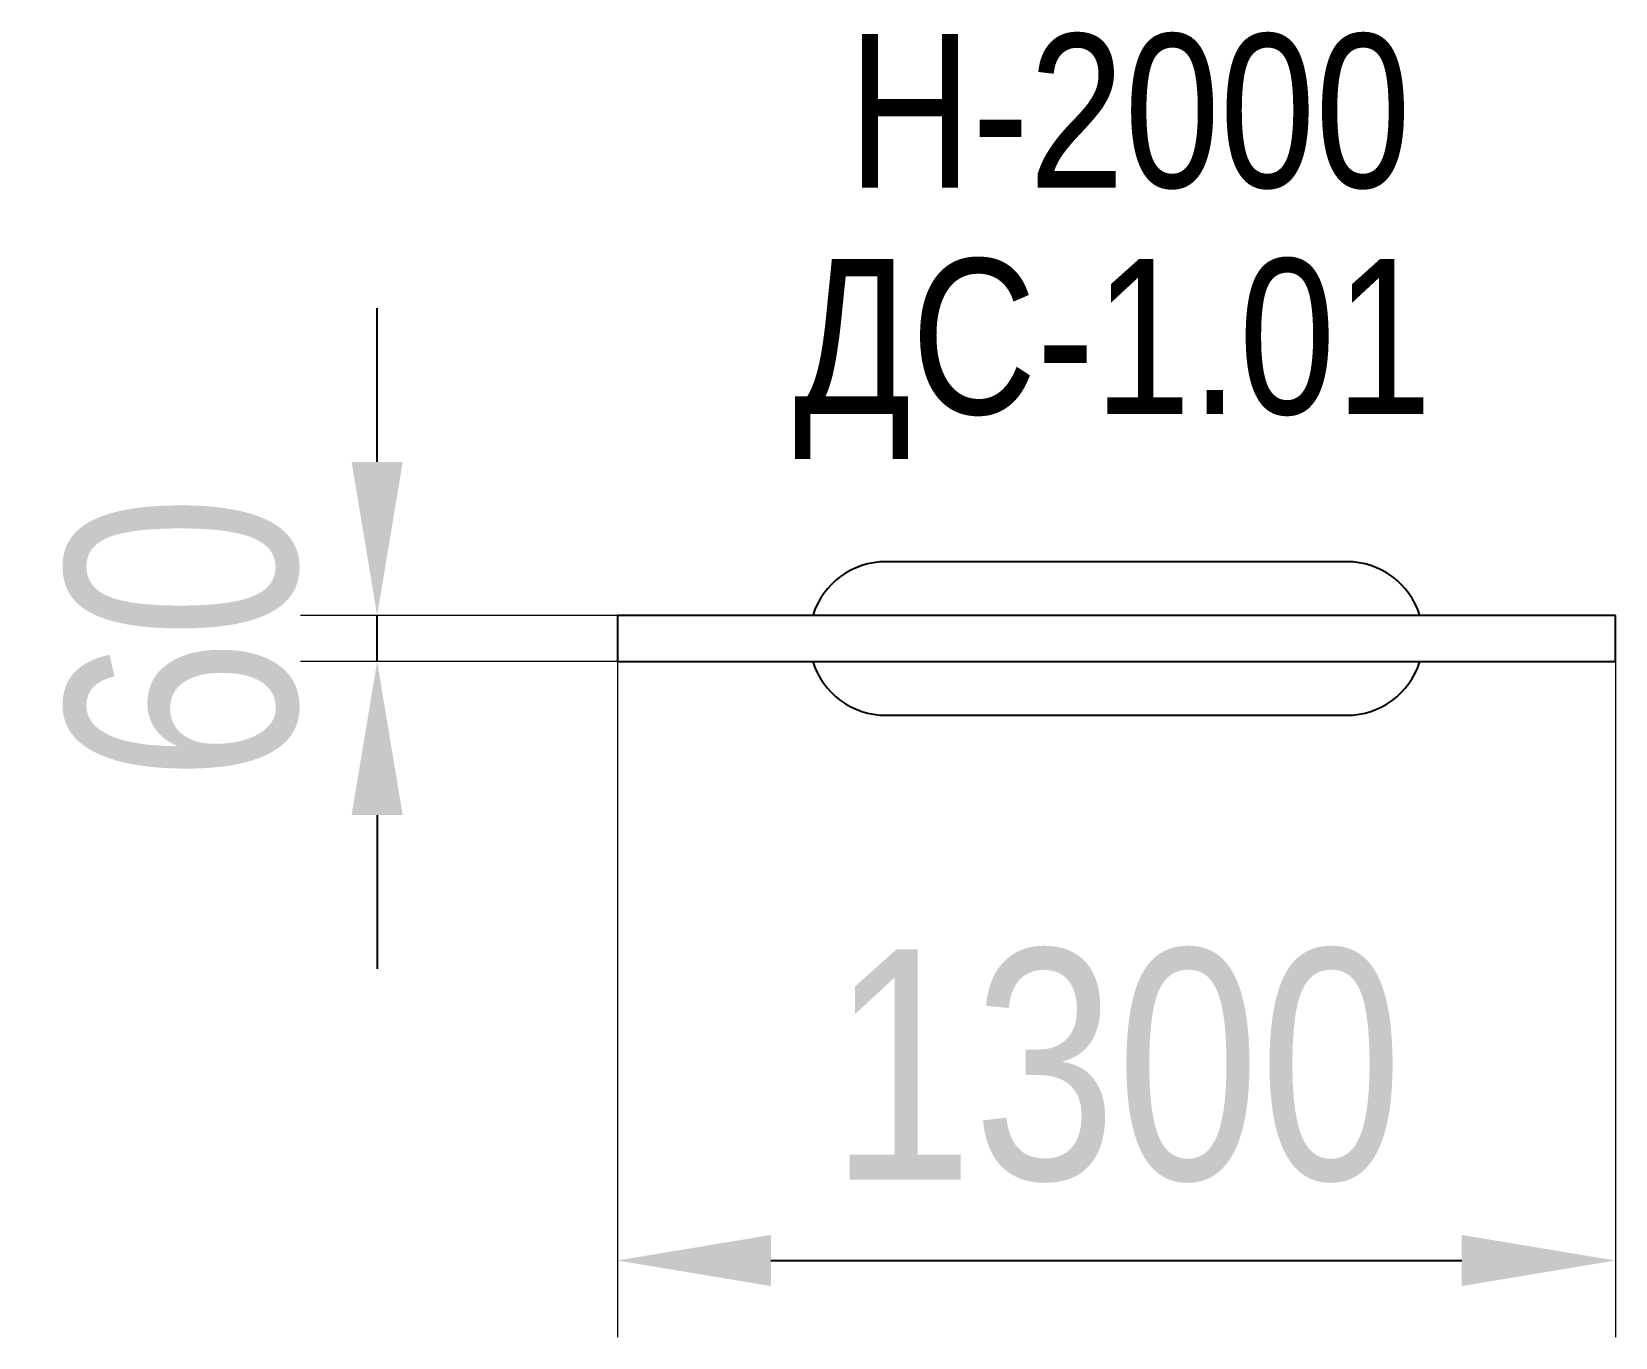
# Model space of a CAD drawing. Header units: millimetres. Extents: x -1416 to 647, y -903 to 798.
import ezdxf

# ---------------------------------------------------------------- set-up
doc = ezdxf.new("R2010")
doc.units = ezdxf.units.MM
for name, color, linetype in [('DIKOM_АРТИКУЛ', 7, 'Continuous'), ('DIKOM_ОБЪЕКТ', 7, 'Continuous'), ('DIKOM_РАЗМЕР_ОБЪЕКТА', 7, 'Continuous')]:
    doc.layers.add(name, color=color, linetype=linetype)
doc.styles.add('style1', font='arial.ttf', dxfattribs={"width": 0.8})
doc.dimstyles.new('1-50', dxfattribs={"dimtxt": 300, "dimasz": 200, "dimexe": 100, "dimexo": 0, "dimgap": 100, "dimtad": 1, "dimdec": 0, "dimtxsty": 'style1', "dimcen": 0, "dimclrd": 7, "dimclre": 7, "dimadec": 1, "dimazin": 2, "dimtfac": 1, "dimtdec": 0, "dimtmove": 0, "dimatfit": 3, "dimfxl": 0, "dimlwd": 25, "dimlwe": 18, "dimarcsym": 0})

# ---------------------------------------------------------------- blocks, each defined once
blk = doc.blocks.new('*D22')
at = {"layer": 'Defpoints', "color": 0, "transparency": 16777216}
for p in [(-653.3, -22.6), (646.7, -22.6), (646.7, -802.6)]:
    blk.add_point(p, dxfattribs=at)
at = {"layer": 'DIKOM_РАЗМЕР_ОБЪЕКТА', "color": 7, "lineweight": 18, "transparency": 16777216}
for p, q in [((-653.3, -22.6), (-653.3, -902.6)), ((646.7, -22.6), (646.7, -902.6))]:
    blk.add_line(p, q, dxfattribs=at)
at = {"layer": 'DIKOM_РАЗМЕР_ОБЪЕКТА', "color": 7, "lineweight": 25, "transparency": 16777216}
blk.add_line((-453.3, -802.6), (446.7, -802.6), dxfattribs=at)
at = {"layer": 'DIKOM_РАЗМЕР_ОБЪЕКТА', "color": 7, "transparency": 16777216}
for points in [[(-453.3, -769.3), (-453.3, -835.9), (-653.3, -802.6)], [(446.7, -769.3), (446.7, -835.9), (646.7, -802.6)]]:
    blk.add_solid(points, dxfattribs=at)
at = {"layer": 'DIKOM_РАЗМЕР_ОБЪЕКТА', "color": 0, "transparency": 16777216, "insert": (-3.3, -549.3), "char_height": 300, "attachment_point": 5, "style": 'style1'}
blk.add_mtext('1300', dxfattribs=at)
blk = doc.blocks.new('*D23')
at = {"layer": 'Defpoints', "color": 0, "transparency": 16777216}
for p in [(-966.2, 37.4), (-653.3, 37.4), (-653.3, -22.6)]:
    blk.add_point(p, dxfattribs=at)
at = {"layer": 'DIKOM_РАЗМЕР_ОБЪЕКТА', "color": 7, "lineweight": 25, "transparency": 16777216}
for p, q in [((-966.2, 237.4), (-966.2, 437.4)), ((-966.2, -22.6), (-966.2, 37.4)), ((-966.2, -222.6), (-966.2, -422.6))]:
    blk.add_line(p, q, dxfattribs=at)
at = {"layer": 'DIKOM_РАЗМЕР_ОБЪЕКТА', "color": 7, "lineweight": 18, "transparency": 16777216}
for p, q in [((-653.3, 37.4), (-1066.2, 37.4)), ((-653.3, -22.6), (-1066.2, -22.6))]:
    blk.add_line(p, q, dxfattribs=at)
at = {"layer": 'DIKOM_РАЗМЕР_ОБЪЕКТА', "color": 7, "transparency": 16777216}
for points in [[(-999.5, 237.4), (-932.9, 237.4), (-966.2, 37.4)], [(-999.5, -222.6), (-932.9, -222.6), (-966.2, -22.6)]]:
    blk.add_solid(points, dxfattribs=at)
at = {"layer": 'DIKOM_РАЗМЕР_ОБЪЕКТА', "color": 0, "transparency": 16777216, "insert": (-1219.4, 7.4), "char_height": 300, "attachment_point": 5, "rotation": 90, "style": 'style1'}
blk.add_mtext('60', dxfattribs=at)

msp = doc.modelspace()

# ---------------------------------------------------------------- linework, layer by layer
at = {"layer": 'DIKOM_ОБЪЕКТ'}
for p, q in [((296.7, 107.4), (-303.4, 107.4)), ((-653.3, 37.4), (-653.3, -22.6)), ((646.7, 37.4), (-653.3, 37.4)), ((646.7, -22.6), (646.7, 37.4)), ((-653.3, -22.6), (646.7, -22.6)), ((-303.4, -92.6), (296.7, -92.6))]:
    msp.add_line(p, q, dxfattribs=at)
for centre, start, end in [((-303.4, 7.4), 90, 162.5424), ((296.7, 7.4), 17.4576, 90), ((-303.4, 7.4), 197.4576, 270), ((296.7, 7.4), 270, 342.5424)]:
    msp.add_arc(centre, 100, start, end, dxfattribs=at)

# ---------------------------------------------------------------- texts
at = {"layer": 'DIKOM_АРТИКУЛ', "insert": (-423.5, 501.8), "char_height": 202.19, "width": 2732.336, "attachment_point": 1, "style": 'style1'}
msp.add_mtext('{\\fArial|b0|i0|c204|p34;ДС}-1.01', dxfattribs=at)
at = {"layer": 'DIKOM_РАЗМЕР_ОБЪЕКТА', "insert": (-352.9, 794.6), "char_height": 200, "width": 3543.223, "attachment_point": 1, "style": 'style1'}
msp.add_mtext('H-2000', dxfattribs=at)

# ---------------------------------------------------------------- dimensions: what is measured, and where the dimension line sits
at = {"layer": 'DIKOM_РАЗМЕР_ОБЪЕКТА'}
dim = msp.add_linear_dim(base=(-966.2, 37.4), p1=(-653.3, -22.6), p2=(-653.3, 37.4), angle=90, dimstyle='1-50', dxfattribs=at)
dim.commit()
dim.dimension.update_dxf_attribs({"geometry": '*D23', "text_midpoint": (-966.2, 7.4), "dimtype": 161})
dim = msp.add_linear_dim(base=(646.7, -802.6), p1=(-653.3, -22.6), p2=(646.7, -22.6), dimstyle='1-50', dxfattribs=at)
dim.commit()
dim.dimension.update_dxf_attribs({"geometry": '*D22', "text_midpoint": (-3.3, -802.6), "dimtype": 160})

doc.saveas('drawing.dxf')
